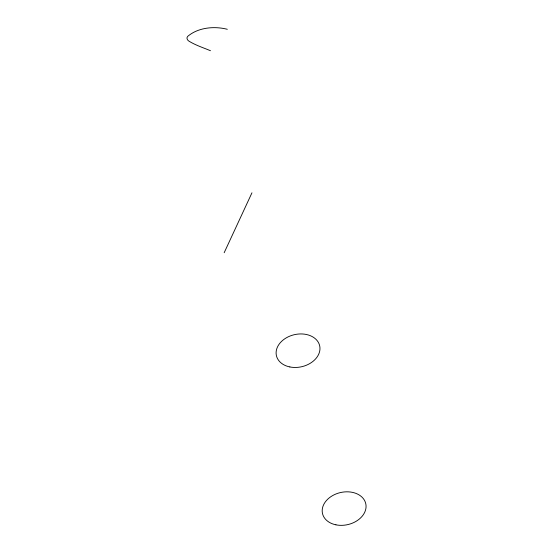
<?xml version="1.0" encoding="UTF-8"?>
<svg xmlns="http://www.w3.org/2000/svg" width="553" height="553" viewBox="0 0 553 553"><rect width="100%" height="100%" fill="white"/><g stroke="black" fill="none" stroke-linecap="round" stroke-linejoin="round"><path stroke-width="0.83" d="M224.172 252.735L251.954 192.817M227.311 29.288C214.301 25.97 198.327 27.415 187.792 36.291C186.022 37.998 187.426 40.431 189.264 41.344C195.893 45.36 203.359 47.745 210.479 50.717M335.927 524.825A22.182 16.431 -12.9 0 0 365.851 504.08A22.182 16.431 -12.9 0 0 330.611 496.85A22.182 16.431 -12.9 0 0 335.927 524.825M289.841 366.943A22.182 16.431 -12.9 0 0 319.758 346.192A22.182 16.431 -12.9 0 0 284.525 338.968A22.182 16.431 -12.9 0 0 289.841 366.943"/></g></svg>
